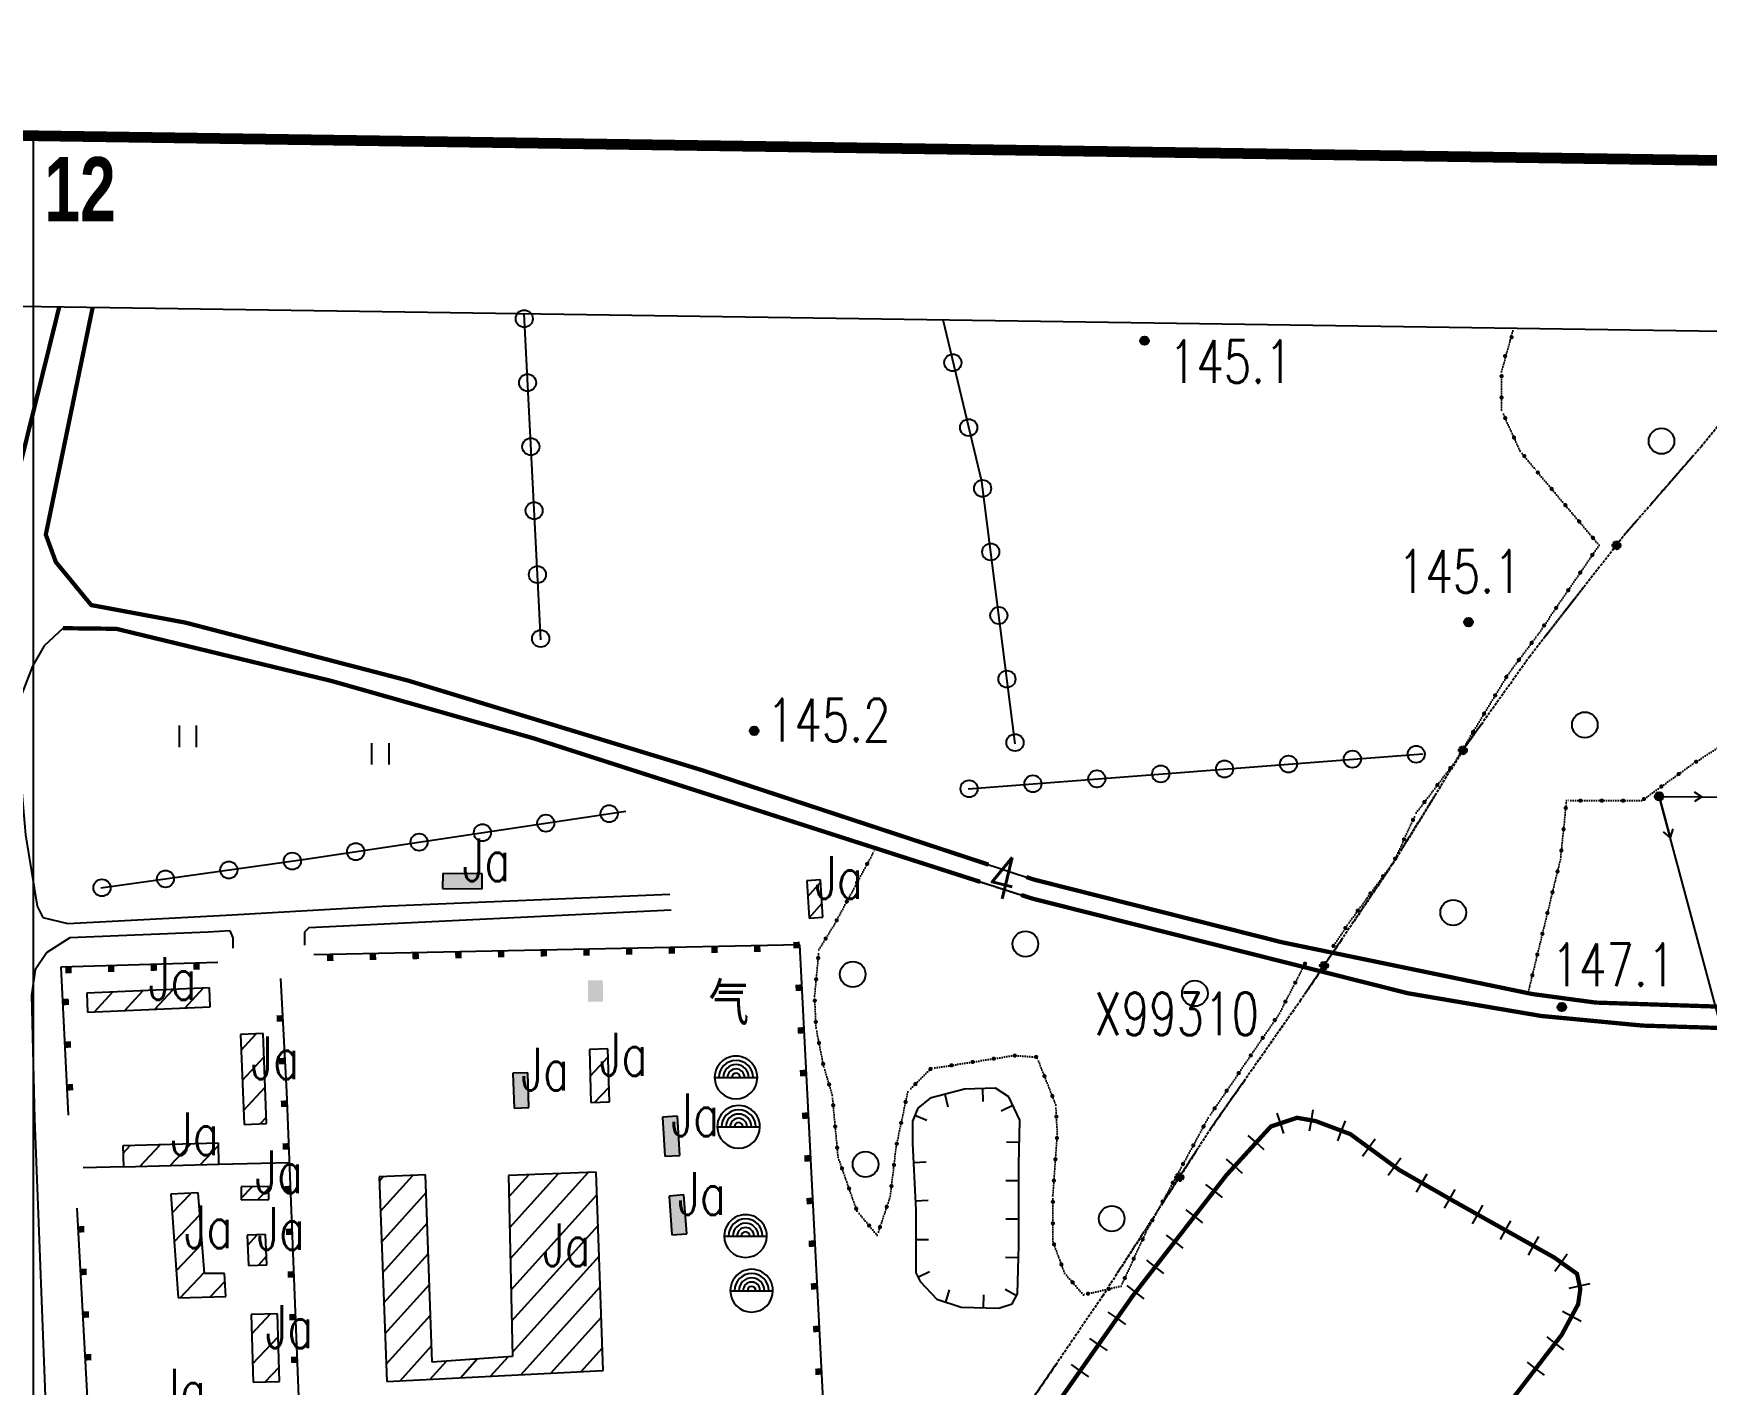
# Model space of a CAD drawing. Extents: x 408766 to 414302, y 5156573 to 5161925.
# Drawn here: x 412000 to 412783, y 5161066 to 5161699 of the extents above; entities that cross this region are included whole.
import ezdxf

# ---------------------------------------------------------------- set-up
doc = ezdxf.new("R2010")
doc.units = 0
doc.header["$LTSCALE"] = 1000
for name, pattern in [('0001', [0.5, 0.5, 0]), ('0004', [0.5, 0.5, 0]), ('4222', [0.5, 0.5, 0]), ('5130', [1, 1, 0]), ('5320', [0.0018, 0.0013, -0.0005]), ('5400', [1, 1, 0]), ('6331', [1, 1, 0]), ('8650', [1, 1, 0]), ('9315', [1, 1, 0]), ('9995', [0.001, 0, -0.001])]:
    doc.linetypes.add(name, pattern=pattern)
doc.layers.get('0').update_dxf_attribs({"linetype": 'CONTINUOUS'})
for name, color, linetype in [('0001', 1, 'CONTINUOUS'), ('0001ADD', 1, 'CONTINUOUS'), ('0001BAK', 1, 'CONTINUOUS'), ('0002', 2, 'CONTINUOUS'), ('0002ADD', 2, 'CONTINUOUS'), ('0003ADD', 3, 'CONTINUOUS'), ('0003BAK', 3, 'CONTINUOUS'), ('0005', 5, 'CONTINUOUS'), ('0005ADD', 5, 'CONTINUOUS'), ('0005BAK', 5, 'CONTINUOUS'), ('0006', 6, 'CONTINUOUS'), ('0007', 7, 'CONTINUOUS'), ('0009', 9, 'CONTINUOUS'), ('0010', 10, 'CONTINUOUS'), ('0010ADD', 10, 'CONTINUOUS'), ('0012', 12, 'CONTINUOUS'), ('0013', 13, 'CONTINUOUS'), ('0014', 151, 'CONTINUOUS'), ('0015', 15, 'CONTINUOUS'), ('0017', 85, 'CONTINUOUS')]:
    doc.layers.add(name, color=color, linetype=linetype)
doc.styles.add('CADSLDXJ', font='romanc', dxfattribs={"bigfont": 'cadsldxj'})
doc.styles.add('CDXT', font='hbold.shx', dxfattribs={"width": 0.75, "height": 20, "bigfont": 'cdxt.shx'})
doc.styles.add('SIMPLEX', font='simplex.shx', dxfattribs={"width": 0.75, "height": 20})
doc.styles.add('XDX', font='simplex.shx', dxfattribs={"height": 20, "bigfont": 'xdx.shx'})

# ---------------------------------------------------------------- blocks, each defined once
blk = doc.blocks.new('8140')
for radius in [0.0002, 0.0001408438795997714, 8.315594389635764e-05, 3.012139848380626e-05]:
    blk.add_circle((0, 0), radius)
at = {"flags": 1}
blk.add_attdef('8140', (0, 0), '', height=1e-07, dxfattribs=at)
blk = doc.blocks.new('9315')
blk.add_circle((0, 0), 0.0004)
at = {"flags": 1}
blk.add_attdef('9315', (0, 0), '', height=1e-08, dxfattribs=at)
blk = doc.blocks.new('2111')
h = blk.add_hatch(color=256)
h.paths.add_polyline_path([(0.0005, 0.0003499999999999999), (-0.0005, 0.00035), (-0.0005, -0.00035), (0.0005, -0.00035)])
h.paths.add_polyline_path([(-1.071428571428571e-09, -2.5e-09), (3.392857142857143e-08, -2.5e-09), (3.392857142857143e-08, 1.25e-08), (-1.071428571428571e-09, 1.25e-08)], flags=24)
blk.add_line((0.0005, -0.00035), (0.0005, -0.00035))
at = {"style": 'CADSLDXJ', "flags": 1}
blk.add_attdef('2111', (0, 0), '', height=1e-08, dxfattribs=at)
blk = doc.blocks.new('3241')
blk.add_lwpolyline([(-0.001, 0), (0.001, 0)])
for radius, start, end in [(0.001, 359.9998770684631, 180.0000695068902), (0.0008, 0, 180), (0.0006, 0, 180), (0.0004, 0, 180), (0.0002, 0, 180), (0.001, 180.0000915167294, 359.9998163741554)]:
    blk.add_arc((0, 0), radius, start, end)
at = {"flags": 1}
blk.add_attdef('3241', (0, 0), '', height=1e-11, dxfattribs=at)
blk = doc.blocks.new('5131')
for points in [[(-0.00163791951807736, -0.0002329556220974419), (-0.002, 2.449212707644754e-19), (-0.001658335508446954, 0.000229056233596203)], [(0, 0), (-0.002, 2.449212707644754e-19)]]:
    blk.add_lwpolyline(points)
at = {"flags": 1}
blk.add_attdef('5131', (0, 0), '', height=1e-10, dxfattribs=at)
blk = doc.blocks.new('5130')
blk.add_hatch(color=256).paths.add_polyline_path([(0.0002, 0, 1), (-0.0002, 0, 1)])
for points in [[(0, 0), (0.002, 0)], [(0.00163791951807736, 0.0002329556220974421), (0.002, 0), (0.001658335508446954, -0.0002290562335962028)]]:
    blk.add_lwpolyline(points)
blk.add_circle((0, 0), 0.0002)
at = {"flags": 1}
blk.add_attdef('5130', (0, 0), '', height=1e-06, dxfattribs=at)
blk = doc.blocks.new('9310')
blk.add_circle((0, 0), 0.0006)
blk = doc.blocks.new('9420')
for points in [[(-0.0004, -0.0005), (-0.0004, 0.0005)], [(0.0004, -0.0005), (0.0004, 0.0005)]]:
    blk.add_lwpolyline(points)
blk = doc.blocks.new('9100')
blk.add_hatch(color=256).paths.add_polyline_path([(0.0001, 0, 1), (-0.0001, 0, 1)])

msp = doc.modelspace()

# ---------------------------------------------------------------- hatches: boundary and pattern name
at = {"layer": '0001ADD', "linetype": '0001'}
for points in [[(412191.4677761138, 5161298.388303346), (412209.9729689183, 5161298.195769932), (412210.0458393, 5161305.19539063), (412191.5406464955, 5161305.387924043)], [(412231.9524385362, 5161195.827987001), (412231.4190243275, 5161212.077480321), (412224.4227913592, 5161211.847862697), (412224.9562055679, 5161195.598369378)], [(412302.5749087267, 5161173.435328037), (412301.494924969, 5161191.773333771), (412294.5070303078, 5161191.361838689), (412295.5870140655, 5161173.023832954)], [(412305.814902232, 5161136.759316568), (412304.5189006067, 5161154.881583195), (412297.5367291237, 5161154.382302331), (412298.832730749, 5161136.260035704)]]:
    msp.add_hatch(color=256, dxfattribs=at).paths.add_polyline_path(points)
h = msp.add_hatch(dxfattribs=at)
h.set_pattern_fill('U', color=256, scale=10, angle=47.38309308860178, style=0, pattern_type=0)
h.set_pattern_definition([(47.38309308860178, (0, 0), (-7.358973216546281, 6.770931486742018), [])])
h.paths.add_polyline_path([(412025.2564914932, 5161240.555417801), (412082.6835640841, 5161242.945350022), (412082.3137834714, 5161251.832067519), (412024.8867108805, 5161249.442135299)])
h = msp.add_hatch(dxfattribs=at)
h.set_pattern_fill('U', color=256, scale=10, angle=47.16684379473952, style=0, pattern_type=0)
h.set_pattern_definition([(47.16684379473952, (-271467.932819803, 28896.06113544106), (-7.333365592137806, 6.79865788902849), [])])
h.paths.add_polyline_path([(412098.5251739587, 5161187.953138529), (412109.0892325109, 5161188.352846558), (412107.497038501, 5161230.440687075), (412096.9329799489, 5161230.040979046)])
h = msp.add_hatch(dxfattribs=at)
h.set_pattern_fill('U', color=256, scale=10, angle=46.682703927199, style=0, pattern_type=0)
h.set_pattern_definition([(46.682703927199, (0, 0), (-7.275656941699229, 6.860380169254748), [])])
h.paths.add_polyline_path([(412260.9687271462, 5161198.168445216), (412269.6652939795, 5161198.423925739), (412268.9338596003, 5161223.327348157), (412260.237292767, 5161223.071867635)])
h = msp.add_hatch(dxfattribs=at)
h.set_pattern_fill('U', color=256, scale=10, angle=46.52977643091329, style=0, pattern_type=0)
h.set_pattern_definition([(46.52977643091329, (0, 0), (-7.257320086819016, 6.879775080440728), [])])
h.paths.add_polyline_path([(412042.0314930932, 5161168.05581976), (412086.7767542602, 5161169.25078587), (412086.5139799993, 5161179.092647484), (412041.7687188323, 5161177.897681373)])
h = msp.add_hatch(dxfattribs=at)
h.set_pattern_fill('U', color=256, scale=10, angle=47.89296533071055, style=0, pattern_type=0)
h.set_pattern_definition([(47.89296533071055, (0, 0), (-7.418935216494974, 6.705177123197468), [])])
h.paths.add_polyline_path([(412165.4550860894, 5161067.571317461), (412266.7116138923, 5161072.688287877), (412263.4243202869, 5161165.544617514), (412222.4395226547, 5161164.039624792), (412224.2408751704, 5161079.27220433), (412186.5710543719, 5161076.563227113), (412183.5336700005, 5161164.272141725), (412161.8358471391, 5161163.369141249)])
h = msp.add_hatch(dxfattribs=at)
h.set_pattern_fill('U', color=256, scale=10, angle=46.54632731111807, style=0, pattern_type=0)
h.set_pattern_definition([(46.54632731111807, (0, 0), (-7.259307126421585, 6.877678390582449), [])])
h.paths.add_polyline_path([(412067.6378034633, 5161106.752696463), (412089.9383436265, 5161107.354700815), (412089.3356263248, 5161118.190645998), (412079.9934975903, 5161118.190645998), (412076.9799110817, 5161155.815451964), (412064.3228477459, 5161155.213459717)])
h = msp.add_hatch(dxfattribs=at)
h.set_pattern_fill('U', color=256, scale=10, angle=47.38313879565048, style=0, pattern_type=0)
h.set_pattern_definition([(47.38313879565048, (0, 0), (-7.35897861797661, 6.770925616203671), [])])
h.paths.add_polyline_path([(412100.6409626049, 5161121.876174966), (412109.2366788677, 5161122.233908223), (412108.6469039389, 5161136.407346057), (412100.0511876761, 5161136.0496128)])
h = msp.add_hatch(dxfattribs=at)
h.set_pattern_fill('U', color=256, scale=10, angle=46.65832827130843, style=0, pattern_type=0)
h.set_pattern_definition([(46.65832827130843, (0, 0), (-7.272737634414861, 6.863474870717145), [])])
h.paths.add_polyline_path([(412102.7973826128, 5161067.189167989), (412115.1537313393, 5161067.546901247), (412114.23597726, 5161099.253682801), (412101.8796285335, 5161098.895949543)])
at = {"layer": '0005ADD', "linetype": '5320'}
h = msp.add_hatch(color=256, dxfattribs=at)
edge = h.paths.add_edge_path()
edge.add_arc((412741.1485812932, 5161459.094635742), 1.9, 0, 360)
h = msp.add_hatch(color=256, dxfattribs=at)
edge = h.paths.add_edge_path()
edge.add_arc((412669.2092810556, 5161363.083528556), 1.9, 0, 360)
h = msp.add_hatch(color=256, dxfattribs=at)
edge = h.paths.add_edge_path()
edge.add_arc((412604.2070310644, 5161262.242391144), 1.9, 0, 360)
h = msp.add_hatch(color=256, dxfattribs=at)
edge = h.paths.add_edge_path()
edge.add_arc((412536.4703967333, 5161163.205840061), 1.9, 0, 360)

# ---------------------------------------------------------------- linework, layer by layer
at = {"layer": '0001', "linetype": '0001'}
for points in [[(412191.4677761138, 5161298.388303346), (412209.9729689183, 5161298.195769932), (412210.0458393, 5161305.19539063), (412191.5406464955, 5161305.387924043)], [(412363.164689838, 5161284.558170021), (412369.5943993762, 5161284.959554676), (412368.5055158877, 5161302.403960814), (412362.0758063495, 5161302.002576158)], [(412025.2564914932, 5161240.555417801), (412082.6835640841, 5161242.945350022), (412082.3137834714, 5161251.832067519), (412024.8867108805, 5161249.442135299)], [(412098.5251739587, 5161187.953138529), (412109.0892325109, 5161188.352846558), (412107.497038501, 5161230.440687075), (412096.9329799489, 5161230.040979046)], [(412260.9687271462, 5161198.168445216), (412269.6652939795, 5161198.423925739), (412268.9338596003, 5161223.327348157), (412260.237292767, 5161223.071867635)], [(412231.9524385362, 5161195.827987001), (412231.4190243275, 5161212.077480321), (412224.4227913592, 5161211.847862697), (412224.9562055679, 5161195.598369378)], [(412302.5749087267, 5161173.435328037), (412301.494924969, 5161191.773333771), (412294.5070303078, 5161191.361838689), (412295.5870140655, 5161173.023832954)], [(412042.0314930932, 5161168.05581976), (412086.7767542602, 5161169.25078587), (412086.5139799993, 5161179.092647484), (412041.7687188323, 5161177.897681373)], [(412165.4550860894, 5161067.571317461), (412266.7116138923, 5161072.688287877), (412263.4243202869, 5161165.544617514), (412222.4395226547, 5161164.039624792), (412224.2408751704, 5161079.27220433), (412186.5710543719, 5161076.563227113), (412183.5336700005, 5161164.272141725), (412161.8358471391, 5161163.369141249)], [(412097.2384805863, 5161152.640702463), (412110.1320655385, 5161152.819569091), (412110.0476022381, 5161158.910877136), (412097.1540172859, 5161158.732010507)], [(412067.6378034633, 5161106.752696463), (412089.9383436265, 5161107.354700815), (412089.3356263248, 5161118.190645998), (412079.9934975903, 5161118.190645998), (412076.9799110817, 5161155.815451964), (412064.3228477459, 5161155.213459717)], [(412305.814902232, 5161136.759316568), (412304.5189006067, 5161154.881583195), (412297.5367291237, 5161154.382302331), (412298.832730749, 5161136.260035704)], [(412100.6409626049, 5161121.876174966), (412109.2366788677, 5161122.233908223), (412108.6469039389, 5161136.407346057), (412100.0511876761, 5161136.0496128)], [(412102.7973826128, 5161067.189167989), (412115.1537313393, 5161067.546901247), (412114.23597726, 5161099.253682801), (412101.8796285335, 5161098.895949543)]]:
    msp.add_lwpolyline(points, close=True, dxfattribs=at)
at = {"layer": '0001ADD', "linetype": '0001'}
for p, q in [((412362.5325043511, 5161294.68606754), (412368.5608673737, 5161301.517204967)), ((412363.1574840977, 5161284.673609241), (412369.1858471202, 5161291.504746668)), ((412097.2286643175, 5161153.348630234), (412102.5373630242, 5161158.806691126)), ((412105.0668698785, 5161152.749302018), (412110.061830068, 5161157.884797245))]:
    msp.add_line(p, q, dxfattribs=at)
at = {"layer": '0001BAK', "linetype": '9995'}
for points in [[(412608.3962441349, 5161271.132325037), (412616.0042208279, 5161282.531473121), (412636.928038372, 5161311.029147204), (412647.3892629119, 5161333.827051121), (412665.4598326089, 5161357.574982108), (412690.1872963833, 5161398.421831343), (412704.4528513858, 5161417.420019233), (412732.9846456228, 5161459.216503289), (412702.5506861545, 5161495.313609428), (412695.9115821117, 5161503.472780801), (412687.351838571, 5161522.470968691), (412687.351838571, 5161540.51952176), (412692.9285400403, 5161560.700554942)], [(412846.1565780237, 5161405.130663851), (412814.7756978712, 5161393.672088247), (412800.5094586366, 5161387.02268326), (412803.3627064836, 5161380.373278274), (412792.9014819437, 5161367.074468302), (412776.7330774779, 5161356.625347287), (412752.956696319, 5161339.526821287), (412732.9846456228, 5161339.526821287), (412717.7680080048, 5161339.526821287), (412714.9147601578, 5161311.978782024), (412699.6974383076, 5161249.28405594)], [(412595.5438670682, 5161263.637036553), (412583.3082692462, 5161239.873779545), (412549.9999613228, 5161190.989458694), (412520.7700830783, 5161137.352504144), (412509.2142750003, 5161112.231440302), (412491.5403592263, 5161108.157665765), (412482.7035557318, 5161118.341969345), (412477.2653921723, 5161133.278818116), (412477.2653921723, 5161155.005143601), (412479.3047614043, 5161183.521034309), (412478.6249716603, 5161197.099987737), (412469.7880137734, 5161219.505349402), (412458.9118410469, 5161220.184297074), (412420.1655239563, 5161214.073768031), (412409.2893512298, 5161203.21051678), (412403.8511876704, 5161177.410505266), (412401.1321830868, 5161154.32619593), (412395.0142297834, 5161135.994608802), (412385.4976365449, 5161147.536719216), (412376.6606786579, 5161172.657871567), (412373.9416740744, 5161201.852621437), (412369.8630900029, 5161215.431663373), (412366.3745936902, 5161233.124308612), (412365.6948039461, 5161248.061157383), (412367.7341731781, 5161269.787482868), (412375.2115515771, 5161282.008629462), (412393.5651027026, 5161315.956013033)]]:
    msp.add_lwpolyline(points, dxfattribs=at)
at = {"layer": '0002', "linetype": '5130'}
msp.add_lwpolyline([(412807.5558236482, 5161168.520139419), (412761.0970530084, 5161341.534962789), (413503.2275987216, 5161334.514169196)], dxfattribs=at)
at = {"layer": '0003ADD', "linetype": '4222', "const_width": 2}
for points in [[(411448.2171838041, 5161386.243612533), (411724.5677944093, 5161433.865483646), (411772.836171, 5161438.9235), (411954.498351, 5161447.757132), (411973.818396, 5161458.000701999), (411980.31844, 5161463.529014), (411989.677806, 5161480.400258999), (412011.9907709914, 5161570.683449576)], [(412027.6345161885, 5161570.4541043), (412005.706448, 5161464.081403), (412010.416691, 5161451.255456), (412026.97098, 5161431.114043), (412071.138669, 5161422.886058999), (412175.030399, 5161395.837277), (412312.749697, 5161353.873333001), (412447.1424209748, 5161309.585254638)], [(412013.8237402934, 5161420.287953266), (412038.706962, 5161419.993775), (412139.501834, 5161395.570857), (412233.886153, 5161368.791197), (412443.218032083, 5161301.526066415)], [(412464.793717226, 5161303.768407054), (412468.595042, 5161302.51571), (412584.472076, 5161273.22908), (412701.760442, 5161248.980293), (412731.458038, 5161244.96997), (413147.800522, 5161231.325128), (413255.471545, 5161225.750735), (413441.8846724562, 5161222.250718242)], [(412462.4098348684, 5161295.359116946), (412467.708658, 5161293.656433), (412643.416086, 5161249.356561), (412705.907971, 5161238.710317), (412753.351489, 5161234.199634), (412998.607918, 5161226.649073), (413000.382692, 5161222.15733), (413002.392541, 5161225.907823), (413318.578417, 5161214.453752), (413394.0342789082, 5161213.598830246), (413438.4372502193, 5161212.442455196)]]:
    msp.add_lwpolyline(points, dxfattribs=at)
at = {"layer": '0003BAK', "linetype": '4222'}
for points in [[(410588.0656312568, 5161591.558917614), (410599.1960047453, 5161553.432307383), (410607.429165, 5161521.975886), (410609.4614093502, 5161514.591252236), (410615.9286573756, 5161500.662677226), (410632.287046, 5161481.280798), (410672.534843, 5161446.499744), (410722.2713, 5161410.816624), (410739.766734, 5161401.435717), (410801.6472820439, 5161374.832925485), (410870.652196, 5161341.881391), (410939.257395, 5161300.590161), (410945.523536, 5161297.874355), (410967.072233, 5161297.266648), (411102.277878, 5161323.287052), (411174.4949211852, 5161339.390346779), (411267.1063123707, 5161355.033844051), (411724.5677944093, 5161433.865483646), (411772.836171, 5161438.9235), (411954.498351, 5161447.757132), (411973.818396, 5161458.000701999), (411980.31844, 5161463.529014), (411989.677806, 5161480.400258999), (412011.9907709914, 5161570.683449576)], [(412027.6345161885, 5161570.4541043), (412005.706448, 5161464.081403), (412010.416691, 5161451.255456), (412026.97098, 5161431.114043), (412071.138669, 5161422.886058999), (412175.030399, 5161395.837277), (412312.749697, 5161353.873333001), (412468.595042, 5161302.51571), (412584.472076, 5161273.22908), (412701.760442, 5161248.980293), (412731.458038, 5161244.96997), (413147.800522, 5161231.325128), (413255.471545, 5161225.750735), (413441.8846724562, 5161222.250718242)], [(412013.8237402934, 5161420.287953266), (412038.706962, 5161419.993775), (412139.501834, 5161395.570857), (412233.886153, 5161368.791197), (412467.708658, 5161293.656433), (412643.416086, 5161249.356561), (412705.907971, 5161238.710317), (412753.351489, 5161234.199634), (412998.607918, 5161226.649073), (413000.382692, 5161222.15733), (413002.392541, 5161225.907823), (413318.578417, 5161214.453752), (413394.0342789082, 5161213.598830246), (413438.4372502193, 5161212.442455196)]]:
    msp.add_lwpolyline(points, dxfattribs=at)
at = {"layer": '0005', "linetype": '8650'}
msp.add_lwpolyline([(412411.486915491, 5161179.043915367), (412413.0420752091, 5161147.978222273), (412413.0420752091, 5161127.78552842), (412413.0420752091, 5161118.465821702), (412415.1155933453, 5161114.323720413), (412422.8913074717, 5161106.039542044), (412434.2956994524, 5161102.415204928), (412451.9206458414, 5161101.897452859), (412458.1412213658, 5161103.968497451), (412460.733140152, 5161108.62835081), (412461.2515196861, 5161131.40985343), (412461.2515196861, 5161169.206444475), (412461.7698992201, 5161189.916902502), (412456.5860827637, 5161200.789889637), (412450.3655072394, 5161204.931990927), (412435.8508380545, 5161204.414226753), (412419.7810302676, 5161200.272137568), (412414.0788342772, 5161195.61228421), (412411.486915491, 5161189.399138328), (412411.486915491, 5161179.043915367)], dxfattribs=at)
at = {"layer": '0005', "linetype": '6331', "const_width": 2}
msp.add_lwpolyline([(412676.8181359395, 5161039.051459628), (412715.5630204408, 5161089.46144061), (412723.2100318396, 5161103.718815327), (412724.2296235053, 5161110.847502685), (412722.7002254488, 5161117.976190044), (412711.9943968207, 5161125.61405898), (412663.4376978146, 5161152.844372673), (412639.4770508363, 5161166.592541602), (412616.5359955236, 5161183.39587263), (412600.2223599441, 5161189.506172622), (412591.5557357635, 5161191.033753673), (412579.3205090789, 5161186.96021631), (412558.4186582137, 5161164.046585289), (412514.5757520358, 5161107.526304316), (412472.6013053905, 5161047.681968143)], dxfattribs=at)
at = {"layer": '0005ADD', "linetype": '5320'}
for points in [[(412776.9564658797, 5161500.829895682), (412757.2668866253, 5161478.195398365)], [(412750.7036935404, 5161470.650565926), (412745.4638209218, 5161464.62697948), (412731.9230890098, 5161447.26711309)], [(412725.7727608205, 5161439.382097987), (412707.3217762526, 5161415.72705268)], [(412701.1714480633, 5161407.842037578), (412700.5833321473, 5161407.088044825), (412683.7225422528, 5161383.439492043)], [(412677.9172377743, 5161375.297106649), (412669.1000054617, 5161362.930261143), (412661.314548334, 5161350.329663221)], [(412656.0582830436, 5161341.822508867), (412640.2894871721, 5161316.301045806)], [(412634.9620842236, 5161307.839833017), (412618.1866006827, 5161282.968501086)], [(412612.5947728357, 5161274.67805711), (412595.8192892948, 5161249.80672518)], [(412590.1470881159, 5161241.571544547), (412572.9294126925, 5161217.004256275)], [(412567.1901875514, 5161208.815160184), (412551.0755499577, 5161185.821757334), (412550.0329034273, 5161184.207230782)], [(412544.6079007499, 5161175.806674494), (412528.3328927176, 5161150.60500563)], [(412522.9078900402, 5161142.204449343), (412506.6328820079, 5161117.002780478)], [(412501.2078793304, 5161108.60222419), (412500.6118333909, 5161107.679253683), (412484.3239339387, 5161083.804803371)], [(412478.6882357582, 5161075.544119016), (412461.7811412165, 5161050.76206595)]]:
    msp.add_lwpolyline(points, dxfattribs=at)
at = {"layer": '0005ADD', "linetype": '8650'}
for points in [[(412444.2875849537, 5161204.715180583), (412444.5014416889, 5161198.71899302)], [(412426.5954622689, 5161202.028598222), (412428.0930129098, 5161196.218491332)], [(412458.4988978299, 5161196.777785084), (412453.0829184325, 5161194.195699267)], [(412412.6932702328, 5161192.290917976), (412418.2307332166, 5161189.980830596)], [(412461.5096887157, 5161179.520892675), (412455.5115682623, 5161179.671062667)], [(412411.9368952324, 5161170.055171393), (412417.929393113, 5161170.355119973)], [(412461.2515196861, 5161161.524123134), (412455.2515196862, 5161161.524161095)], [(412412.8368547152, 5161152.077683444), (412418.8293525958, 5161152.377632025)], [(412461.2515196861, 5161143.524123134), (412455.2515196862, 5161143.524161095)], [(412413.0420752091, 5161134.082816936), (412419.042075209, 5161134.082778975)], [(412461.1176280535, 5161125.525646249), (412455.1191816031, 5161125.662175299)], [(412414.1088027444, 5161116.334905448), (412419.4741038122, 5161119.020709695)], [(412427.0742926731, 5161104.710181518), (412428.891577815, 5161110.428352091)], [(412460.1992539351, 5161107.668509208), (412454.9558157012, 5161110.585074908)], [(412444.7138947714, 5161102.109159051), (412444.8901132739, 5161108.106570746)]]:
    msp.add_lwpolyline(points, dxfattribs=at)
at = {"layer": '0005ADD', "linetype": '6331'}
for points in [[(412585.4394629666, 5161183.72759774), (412583.8600542141, 5161188.471590573), (412582.2806457158, 5161193.21558349)], [(412597.4722083164, 5161184.913839839), (412598.3401615146, 5161189.837929323), (412599.2081149767, 5161194.762018761)], [(412610.7257727022, 5161180.232885769), (412612.4795791127, 5161184.915210306), (412614.2333857741, 5161189.59753475)], [(412576.1299503746, 5161176.043402685), (412572.4359960858, 5161179.413076513), (412568.7420419775, 5161182.78275054)], [(412622.1880856215, 5161173.058193484), (412625.1426296575, 5161177.091885285), (412628.0971739096, 5161181.125576926)], [(412566.0209990014, 5161164.96147586), (412562.3270447126, 5161168.331149689), (412558.6330906043, 5161171.700823716)], [(412634.2892171005, 5161164.194637937), (412637.2437611364, 5161168.228329738), (412640.1983053886, 5161172.26202138)], [(412647.5979777244, 5161156.168305623), (412650.0863874076, 5161160.505103664), (412652.5747973231, 5161164.841901572)], [(412556.7301515273, 5161153.712144426), (412552.7794392619, 5161156.776760649), (412548.8287271607, 5161159.841377084)], [(412660.6084190782, 5161148.703158888), (412663.0968287613, 5161153.039956929), (412665.5852386769, 5161157.376754837)], [(412673.7324014176, 5161141.338602187), (412676.1780819903, 5161145.69963951), (412678.6237627967, 5161150.060676702)], [(412547.5363778438, 5161141.859949462), (412543.5856655784, 5161144.924565685), (412539.6349534772, 5161147.98918212)], [(412686.8155598076, 5161134.001643243), (412689.2612403803, 5161138.362680566), (412691.7069211867, 5161142.723717758)], [(412538.3426041603, 5161130.007754498), (412534.3918918949, 5161133.072370721), (412530.4411797937, 5161136.136987156)], [(412699.8987181975, 5161126.664684299), (412702.3443987702, 5161131.025721623), (412704.7900795767, 5161135.386758815)], [(412712.2947646266, 5161119.257732532), (412715.1986769756, 5161123.32802651), (412718.1025895427, 5161127.398320332)], [(412529.1488304769, 5161118.155559535), (412525.1981182114, 5161121.220175758), (412521.2474061102, 5161124.284792193)], [(412519.9550567933, 5161106.303364571), (412516.0043445279, 5161109.367980794), (412512.0536324267, 5161112.432597229)], [(412719.0249805897, 5161111.271045543), (412723.9137431268, 5161112.319854799), (412728.8025057202, 5161113.368663792)], [(412511.3942051818, 5161094.282925576), (412507.3007459745, 5161097.154091144), (412503.207286921, 5161100.025256931)], [(412715.8294149673, 5161100.536546425), (412720.2356245434, 5161098.173218861), (412724.6418339928, 5161095.809891062)], [(412502.7807861739, 5161082.002493458), (412498.6873269666, 5161084.873659026), (412494.5938679131, 5161087.744824813)], [(412708.4821162575, 5161088.45352552), (412712.4464336918, 5161085.406529084), (412716.4107509628, 5161082.359532435)], [(412494.1673671661, 5161069.722061341), (412490.0739079588, 5161072.593226909), (412485.9804489053, 5161075.464392696)], [(412699.3412021943, 5161076.560515384), (412703.3055196286, 5161073.513518948), (412707.2698368995, 5161070.4665223)]]:
    msp.add_lwpolyline(points, dxfattribs=at)
at = {"layer": '0005ADD', "linetype": '5320'}
for centre in [(412741.1485812932, 5161459.094635742), (412669.2092810556, 5161363.083528556), (412604.2070310644, 5161262.242391144), (412536.4703967333, 5161163.205840061)]:
    msp.add_circle(centre, 1.9, dxfattribs=at)
at = {"layer": '0005BAK', "linetype": '9315'}
for points in [[(412237.4567765188, 5161414.907721957), (412229.6291487126, 5161567.49276007)], [(412459.6076933964, 5161366.212274936), (412443.9495020605, 5161488.982184011), (412425.9164732492, 5161564.615087884)], [(412437.5223475724, 5161345.085809156), (412650.4737961958, 5161361.507257028)], [(412031.5187502308, 5161298.661602742), (412126.2508415986, 5161311.955160392), (412277.3524259989, 5161334.632400812)]]:
    msp.add_lwpolyline(points, dxfattribs=at)
at = {"layer": '0005BAK', "linetype": '5320'}
msp.add_lwpolyline([(412833.0199288593, 5161558.646743806), (412804.411338336, 5161534.208930641), (412780.9663046804, 5161505.439475419), (412745.4638209218, 5161464.62697948), (412700.5833321473, 5161407.088044825), (412669.1000054617, 5161362.930261143), (412636.1475249988, 5161309.597367512), (412593.2765936447, 5161246.036924604), (412551.0755499577, 5161185.821757334), (412500.6118333909, 5161107.679253683), (412449.032763572, 5161032.075770058), (412375.801418354, 5160919.892160357), (412330.2510841448, 5160850.310184984), (412223.5300644705, 5160683.226274452), (412155.7029034965, 5160574.925448165), (412079.3390669203, 5160459.847578856), (412051.6634827534, 5160428.529697858), (412036.9266086789, 5160415.817602013), (412012.8117084725, 5160381.026626432), (411949.1752096665, 5160278.660840862)], dxfattribs=at)
at = {"layer": '0006', "linetype": '0004'}
for points in [[(412013.8237402964, 5161420.287953266), (412004.9759828197, 5161411.985294891), (411999.5224470854, 5161402.452909893), (411993.3871593499, 5161386.792563112), (411992.0236553473, 5161372.493985616), (411996.2059001006, 5161323.560185737), (412001.6596759729, 5161290.196838247), (412004.38644384, 5161284.749761105), (412015.9752673098, 5161282.026222534), (412093.0074801428, 5161286.111530391), (412163.2224131008, 5161290.196838247), (412297.9012122049, 5161295.670622145)], [(412298.5829642062, 5161288.180891075), (412128.8396833389, 5161280.010275363), (412126.7946674731, 5161277.967621435), (412126.7946674731, 5161271.839521987)], [(412093.3912207902, 5161270.477752702), (412093.3912207902, 5161275.244082864), (412092.0279569257, 5161278.648506078), (412081.8023973204, 5161277.967621435), (412017.0407599586, 5161275.244082864), (412006.13368849, 5161268.435098774), (412000.6799126178, 5161260.264483063), (411998.9852582066, 5161248.484875884), (412000.3485220711, 5161190.609543593), (412003.7570419395, 5161105.498963259), (412009.2108178119, 5160962.050225287), (412012.6596808772, 5160871.01060721), (412014.0231848799, 5160832.200044914), (412012.6596808772, 5160798.15581278), (412010.6146650114, 5160756.621849577), (412006.4806880117, 5160708.447402648), (411998.3001442723, 5160658.061801427)], [(412042.0314930932, 5161168.05581976), (412023.1595133521, 5161167.587759591)], [(412086.7767542602, 5161169.25078587), (412119.8876471106, 5161170.135436215)]]:
    msp.add_lwpolyline(points, dxfattribs=at)
at = {"layer": '0009', "linetype": '9995'}
for points in [[(412394.2676242958, 5161317.255422051), (412467.708658, 5161293.656433), (412594.536335007, 5161261.680267158)], [(412606.7250728288, 5161268.628383455), (412699.7258092884, 5161249.400943206)]]:
    msp.add_lwpolyline(points, dxfattribs=at)
at = {"layer": '0010', "linetype": '5400'}
for points in [[(412313.1891778754, 5161055.243622659), (412369.7042665282, 5161058.895123872), (412358.7095271998, 5161272.091543687), (412131.2558890161, 5161267.287093557)], [(412086.251237479, 5161263.670310095), (412012.7239287779, 5161261.611261769), (412016.15977426, 5161192.289935845)], [(412124.7439684685, 5161047.796065702), (412118.5781107704, 5161203.124985242), (412115.8227954778, 5161256.322857326)], [(412020.2164124391, 5161148.716373957), (412027.0881245194, 5161023.114377648), (412034.6724421696, 5160882.751998702), (412042.2346301301, 5160736.802422339), (412117.8234630133, 5160738.175129293), (412119.1978054294, 5160711.40748895), (412229.1451775981, 5160718.957340881), (412242.8886017586, 5160747.097676074), (412231.8938624302, 5160876.131427663), (412223.7540219978, 5160967.894051298), (412030.6322724004, 5160957.523107496)]]:
    msp.add_lwpolyline(points, dxfattribs=at)
at = {"layer": '0010ADD', "linetype": '5400', "const_width": 3}
for points in [[(412138.8712300966, 5161267.44795063), (412138.9345652887, 5161264.448619262)], [(412158.8667698763, 5161267.870311752), (412158.9301050684, 5161264.870980384)], [(412178.862309656, 5161268.292672873), (412178.9256448481, 5161265.293341504)], [(412198.8578494358, 5161268.715033994), (412198.9211846279, 5161265.715702626)], [(412218.8533892155, 5161269.137395116), (412218.9167244076, 5161266.138063747)], [(412238.8489289953, 5161269.559756237), (412238.9122641874, 5161266.560424869)], [(412258.844468775, 5161269.982117359), (412258.9078039671, 5161266.98278599)], [(412278.8400085547, 5161270.40447848), (412278.9033437468, 5161267.405147112)], [(412298.8355483345, 5161270.826839601), (412298.8988835266, 5161267.827508233)], [(412318.8310881142, 5161271.249200722), (412318.8944233063, 5161268.249869354)], [(412338.826627894, 5161271.671561844), (412338.8899630861, 5161268.672230476)], [(412358.7153297595, 5161271.979027609), (412355.7193101846, 5161271.824539076)], [(412016.2786689085, 5161261.710808207), (412016.3626285878, 5161258.711983309)], [(412036.2708313572, 5161262.27066589), (412036.3547910365, 5161259.271840991)], [(412056.2629938059, 5161262.830523572), (412056.3469534853, 5161259.831698674)], [(412076.2551562546, 5161263.390381254), (412076.339115934, 5161260.391556356)], [(412359.7453796865, 5161252.005570293), (412356.7493601116, 5161251.85108176)], [(412013.5379540943, 5161245.187556289), (412016.534276917, 5161245.336047172)], [(412116.7910980369, 5161237.627488482), (412113.7951128604, 5161237.472334293)], [(412360.7754296135, 5161232.032112977), (412357.7794100387, 5161231.877624444)], [(412014.5280196927, 5161225.212077068), (412017.5243425154, 5161225.360567951)], [(412117.8255856639, 5161217.654260517), (412114.8296004874, 5161217.499106328)], [(412361.8054795405, 5161212.058655662), (412358.8094599657, 5161211.904167128)], [(412015.5180852911, 5161205.236597847), (412018.5144081138, 5161205.38508873)], [(412118.7943305193, 5161197.678025285), (412115.7966905749, 5161197.559051491)], [(412362.8355294676, 5161192.085198346), (412359.8395098927, 5161191.930709812)], [(412119.5876155792, 5161177.693764007), (412116.5899756348, 5161177.574790213)], [(412363.8655793946, 5161172.11174103), (412360.8695598198, 5161171.957252496)], [(412120.3809006391, 5161157.70950273), (412117.3832606947, 5161157.590528936)], [(412364.8956293217, 5161152.138283714), (412361.8996097468, 5161151.98379518)], [(412020.7626976162, 5161138.73130648), (412023.7582188959, 5161138.895173081)], [(412121.174185699, 5161137.725241452), (412118.1765457545, 5161137.606267658)], [(412365.9256792488, 5161132.164826399), (412362.9296596739, 5161132.010337865)], [(412021.8552679705, 5161118.761171528), (412024.8507892502, 5161118.925038129)], [(412121.9674707589, 5161117.740980173), (412118.9698308145, 5161117.62200638)], [(412366.9557291758, 5161112.191369083), (412363.9597096009, 5161112.036880549)], [(412022.9478383247, 5161098.791036575), (412025.9433596044, 5161098.954903176)], [(412122.7607558187, 5161097.756718896), (412119.7631158743, 5161097.637745103)], [(412367.9857791028, 5161092.217911767), (412364.989759528, 5161092.063423233)], [(412024.0404086789, 5161078.820901623), (412027.0359299586, 5161078.984768224)], [(412123.5540408786, 5161077.772457618), (412120.5564009342, 5161077.653483825)], [(412369.0158290298, 5161072.244454451), (412366.019809455, 5161072.089965917)]]:
    msp.add_lwpolyline(points, dxfattribs=at)
at = {"layer": '0012'}
for p, q in [((412000, 5156858.147754266), (412000, 5161650.867837146)), ((413854.3595041641, 5161543.673385259), (408904.099795836, 5161616.246714741))]:
    msp.add_line(p, q, dxfattribs=at)
at = {"layer": '0012', "const_width": 5}
msp.add_lwpolyline([(408833.180780254, 5156904.542961451), (408905.3037870247, 5161696.237660375), (413855.5001361833, 5161623.665259772), (413787.1739965367, 5156831.9649184), (408833.180780254, 5156904.542961451)], dxfattribs=at)

# ---------------------------------------------------------------- block references
at = {"layer": '0001ADD', "linetype": '9995', "xscale": 10000, "yscale": 10000, "zscale": 10000}
for p in [(412692.0595834358, 5161556.53737455), (412689.0288424421, 5161547.712501461), (412687.351838571, 5161538.303077205), (412687.351838571, 5161528.303077205), (412689.0639501731, 5161518.670969573), (412693.1718104859, 5161509.553651785), (412698.0135824514, 5161500.889513408), (412704.3628750665, 5161493.164208671), (412710.8087416831, 5161485.518896149), (412717.2546082998, 5161477.873583627), (412723.7004749164, 5161470.228271105), (412730.1463415331, 5161462.582958583), (412729.8292337671, 5161454.594111853), (412724.1912541643, 5161446.334984417), (412718.5532745616, 5161438.075856982), (412712.9152949589, 5161429.816729546), (412707.2773153562, 5161421.55760211), (412701.4564037726, 5161413.429492769), (412695.451848358, 5161405.432911358), (412689.5490720468, 5161397.36756013), (412684.3703753169, 5161388.812964862), (412679.1916785869, 5161380.258369596), (412674.012981857, 5161371.703774329), (412668.8342851271, 5161363.149179062), (412663.3501002935, 5161354.802419965), (412770.2821773604, 5161351.986252606), (412778.4583670925, 5161357.740346606), (412657.2945653651, 5161346.844373928), (412762.163521123, 5161346.147809243), (412651.2390304367, 5161338.886327891), (412724.2970271997, 5161339.526821287), (412734.2970271997, 5161339.526821287), (412744.2970271997, 5161339.526821287), (412754.0448648855, 5161340.309365881), (412645.8701092539, 5161330.516394801), (412717.4104191448, 5161336.074309454), (412641.6995480138, 5161321.427587457), (412716.380194894, 5161326.127519119), (412715.3499706432, 5161316.180728782), (412390.2947311784, 5161309.907017076), (412637.5289867738, 5161312.338780113), (412713.552461811, 5161306.366170124), (412385.5388361094, 5161301.110343723), (412631.8624976865, 5161304.130017674), (412380.7829410404, 5161292.313670369), (412625.9441674362, 5161296.0694118), (412711.1937385759, 5161296.648329588), (412376.0270459714, 5161283.516997015), (412620.0258371859, 5161288.008805926), (412708.8350153406, 5161286.930489051), (412370.8874362836, 5161274.941226413), (412614.2251276108, 5161279.865830486), (412706.4762921054, 5161277.212648514), (412367.3642638932, 5161265.846671465), (412608.6738100147, 5161271.548206249), (412704.1175688702, 5161267.494807977), (412595.3149786622, 5161263.192502979), (412366.4297092422, 5161255.890436855), (412590.7372105417, 5161254.301831518), (412701.7588456351, 5161257.77696744), (412365.7919286108, 5161245.927061598), (412586.1594424213, 5161245.411160056), (412366.2465672303, 5161235.937401758), (412581.1844878367, 5161236.756851117), (412575.5536484456, 5161228.492854036), (412367.7643206764, 5161226.076014923), (412449.5555222675, 5161218.708748895), (412459.4388595396, 5161220.151397819), (412469.4194317507, 5161219.528358223), (412569.9228090546, 5161220.228856956), (412369.6987972102, 5161216.264908943), (412419.9909317279, 5161213.899383227), (412429.7996890669, 5161215.593134261), (412439.6776056672, 5161217.150941578), (412564.2919696636, 5161211.964859875), (412372.4954120353, 5161206.667736814), (412412.9156622657, 5161206.832519564), (412473.3215716079, 5161210.546311432), (412558.6611302726, 5161203.700862793), (412374.4027725733, 5161196.901671585), (412408.2839534594, 5161198.440657659), (412476.9906274889, 5161201.24372959), (412553.0302908816, 5161195.436865713), (412406.221458276, 5161188.655663351), (412478.9022483322, 5161191.561323689), (412375.3300929579, 5161186.944760573), (412479.1656842162, 5161181.576359536), (412547.7900147345, 5161186.934197029), (412376.2574133426, 5161176.987849561), (412404.1589630927, 5161178.870669043), (412543.0048552452, 5161178.153408417), (412378.5360035911, 5161167.326814889), (412402.8559747814, 5161168.961162325), (412478.4523367633, 5161171.601835216), (412538.2196957559, 5161169.372619804), (412381.8544087363, 5161157.89345985), (412401.6862029264, 5161159.029816303), (412477.7389893105, 5161161.627310896), (412533.4345362666, 5161160.591831191), (412385.1728138814, 5161148.460104811), (412399.4657832011, 5161149.333062903), (412477.2653921723, 5161151.644224406), (412528.6493767773, 5161151.811042578), (412391.2365147363, 5161140.576374891), (412477.2653921723, 5161141.644224406), (412523.864217288, 5161143.030253965), (412396.3000482356, 5161139.847383058), (412519.2932358771, 5161134.141999732), (412477.8246009925, 5161131.742855196), (412515.1141443615, 5161125.057111504), (412481.2456885504, 5161122.346251559), (412486.4644594072, 5161114.007575716), (412503.4821624421, 5161110.910208805), (412510.935052846, 5161115.972223277), (412493.73766838, 5161108.664137687)]:
    msp.add_blockref('9100', p, dxfattribs=at)
at = {"layer": '0002ADD', "linetype": '5130', "xscale": 10000, "yscale": 10000, "zscale": 10000}
for name, rotation in [('5131', 105.030767949709), ('5130', 359.4579858035892)]:
    msp.add_blockref(name, (412761.0970530084, 5161341.534962789), dxfattribs=dict(at, rotation=rotation))
at = {"layer": '0005ADD', "linetype": '9315', "xscale": 10000, "yscale": 10000, "zscale": 10000}
for p in [(412229.7462506078, 5161565.21007653), (412430.4336086038, 5161544.634336703), (412231.283232517, 5161535.24947429), (412437.8345742138, 5161514.226778848), (412232.8202144261, 5161505.288872049), (412444.3625026783, 5161485.744003611), (412234.3571963353, 5161475.328269809), (412448.1579858446, 5161455.985067011), (412235.8941782445, 5161445.367667568), (412451.9534690109, 5161426.226130412), (412237.4311601536, 5161415.407065328), (412455.7489521773, 5161396.467193812), (412459.5444353436, 5161366.708257212), (412617.4880573041, 5161358.963608721), (412647.3992555975, 5161361.270168205), (412497.8432641306, 5161349.737370783), (412527.754462424, 5161352.043930268), (412557.6656607174, 5161354.350489752), (412587.5768590107, 5161356.657049237), (412438.0208675439, 5161345.124251815), (412467.9320658373, 5161347.430811299), (412269.4864435091, 5161333.451878604), (412239.8186987325, 5161328.999360229), (412180.4832091795, 5161320.09432348), (412210.1509539561, 5161324.546841854), (412121.1406382887, 5161311.238056174), (412150.8154644031, 5161315.641805105), (412061.7228119519, 5161302.900075998), (412091.4317251203, 5161307.069066086), (412032.0138987836, 5161298.73108591)]:
    msp.add_blockref('9315', p, dxfattribs=at)
at = {"layer": '0015', "xscale": 10000, "yscale": 10000, "zscale": 10000}
for p in [(412520.178611, 5161554.895014, 145.1), (412671.831964, 5161423.061298001, 145.1), (412337.374781, 5161372.216655999, 145.2), (412715.541167, 5161242.880596, 147.1)]:
    msp.add_blockref('8140', p, dxfattribs=at)
at = {"layer": '0015', "linetype": '5130', "xscale": 10000, "yscale": 10000, "zscale": 10000}
for name, p in [('9310', (412762.248324774, 5161507.881072689)), ('9310', (412726.3480767364, 5161375.020851136)), ('9420', (412072.3031326093, 5161369.653113203)), ('9420', (412162.4295002704, 5161361.469622392)), ('9310', (412664.7092892097, 5161287.129970962)), ('9310', (412464.3984755838, 5161272.429085448)), ('9310', (412383.5527011342, 5161258.223230518)), ('9310', (412543.7471174023, 5161249.251100784)), ('9310', (412389.5412950072, 5161169.249647981)), ('9310', (412504.8213733668, 5161143.828627856))]:
    msp.add_blockref(name, p, dxfattribs=at)
at = {"layer": '0015', "linetype": '9315', "xscale": 10000, "yscale": 10000, "zscale": 10000, "rotation": 270.651858221498}
msp.add_blockref('2111', (412263.06802806, 5161250.397960778), dxfattribs=at)
at = {"layer": '0015', "linetype": '0001', "xscale": 10000, "yscale": 10000, "zscale": 10000}
for p in [(412328.8944159179, 5161209.907536138), (412330.1133226034, 5161186.776071808), (412333.363726354, 5161135.643349079), (412336.2078349147, 5161110.076993767)]:
    msp.add_blockref('3241', p, dxfattribs=at)

# ---------------------------------------------------------------- texts
at = {"layer": '0007', "style": 'SIMPLEX', "width": 0.75}
for s, p in [('145.1', (412531.5603454491, 5161535.112686275, 145.1)), ('145.1', (412638.813608795, 5161436.87524474, 145.1)), ('145.2', (412343.374781, 5161367.216655999, 145.2)), ('147.1', (412710.7774579636, 5161252.662923725, 147.1))]:
    msp.add_text(s, height=20, dxfattribs=at).set_placement(p)
at = {"layer": '0012', "style": 'CDXT', "width": 0.75}
msp.add_text('12', height=30, dxfattribs=at).set_placement((412005, 5161610.867837146))
at = {"layer": '0013', "linetype": '0001', "style": 'XDX'}
msp.add_text('气', height=20, dxfattribs=at).set_placement((412316.0250300347, 5161234.476046629))
at = {"layer": '0014', "style": 'SIMPLEX', "width": 0.75}
msp.add_text('4', height=20, rotation=346.2666895399733, dxfattribs=at).set_placement((412445.3701663015, 5161295.483519646, 145.2))
at = {"layer": '0017', "linetype": '0001', "style": 'SIMPLEX', "width": 0.75}
for s, p in [('Ja', (412200.7568077069, 5161301.791846988)), ('Ja', (412365.8351028628, 5161293.481065417)), ('Ja', (412053.7851374814, 5161246.19374266)), ('X99310', (412496.6525492455, 5161229.644765651)), ('Ja', (412101.8613948002, 5161209.103968538)), ('Ja', (412264.9512933732, 5161210.747896686)), ('Ja', (412228.1876149477, 5161203.837924849)), ('Ja', (412298.5409695173, 5161182.398583363)), ('Ja', (412064.2727365458, 5161173.574233621)), ('Ja', (412103.643041412, 5161155.775789799)), ('Ja', (412301.6758156779, 5161145.57080945)), ('Ja', (412070.6513899719, 5161129.929579552)), ('Ja', (412104.6439332718, 5161129.141760511)), ('Ja', (412238.3950077891, 5161121.496543379)), ('Ja', (412108.5166799364, 5161083.221425395)), ('Ja', (412058.2184078958, 5161053.414851923))]:
    msp.add_text(s, height=20, dxfattribs=at).set_placement(p)

doc.saveas('drawing.dxf')
